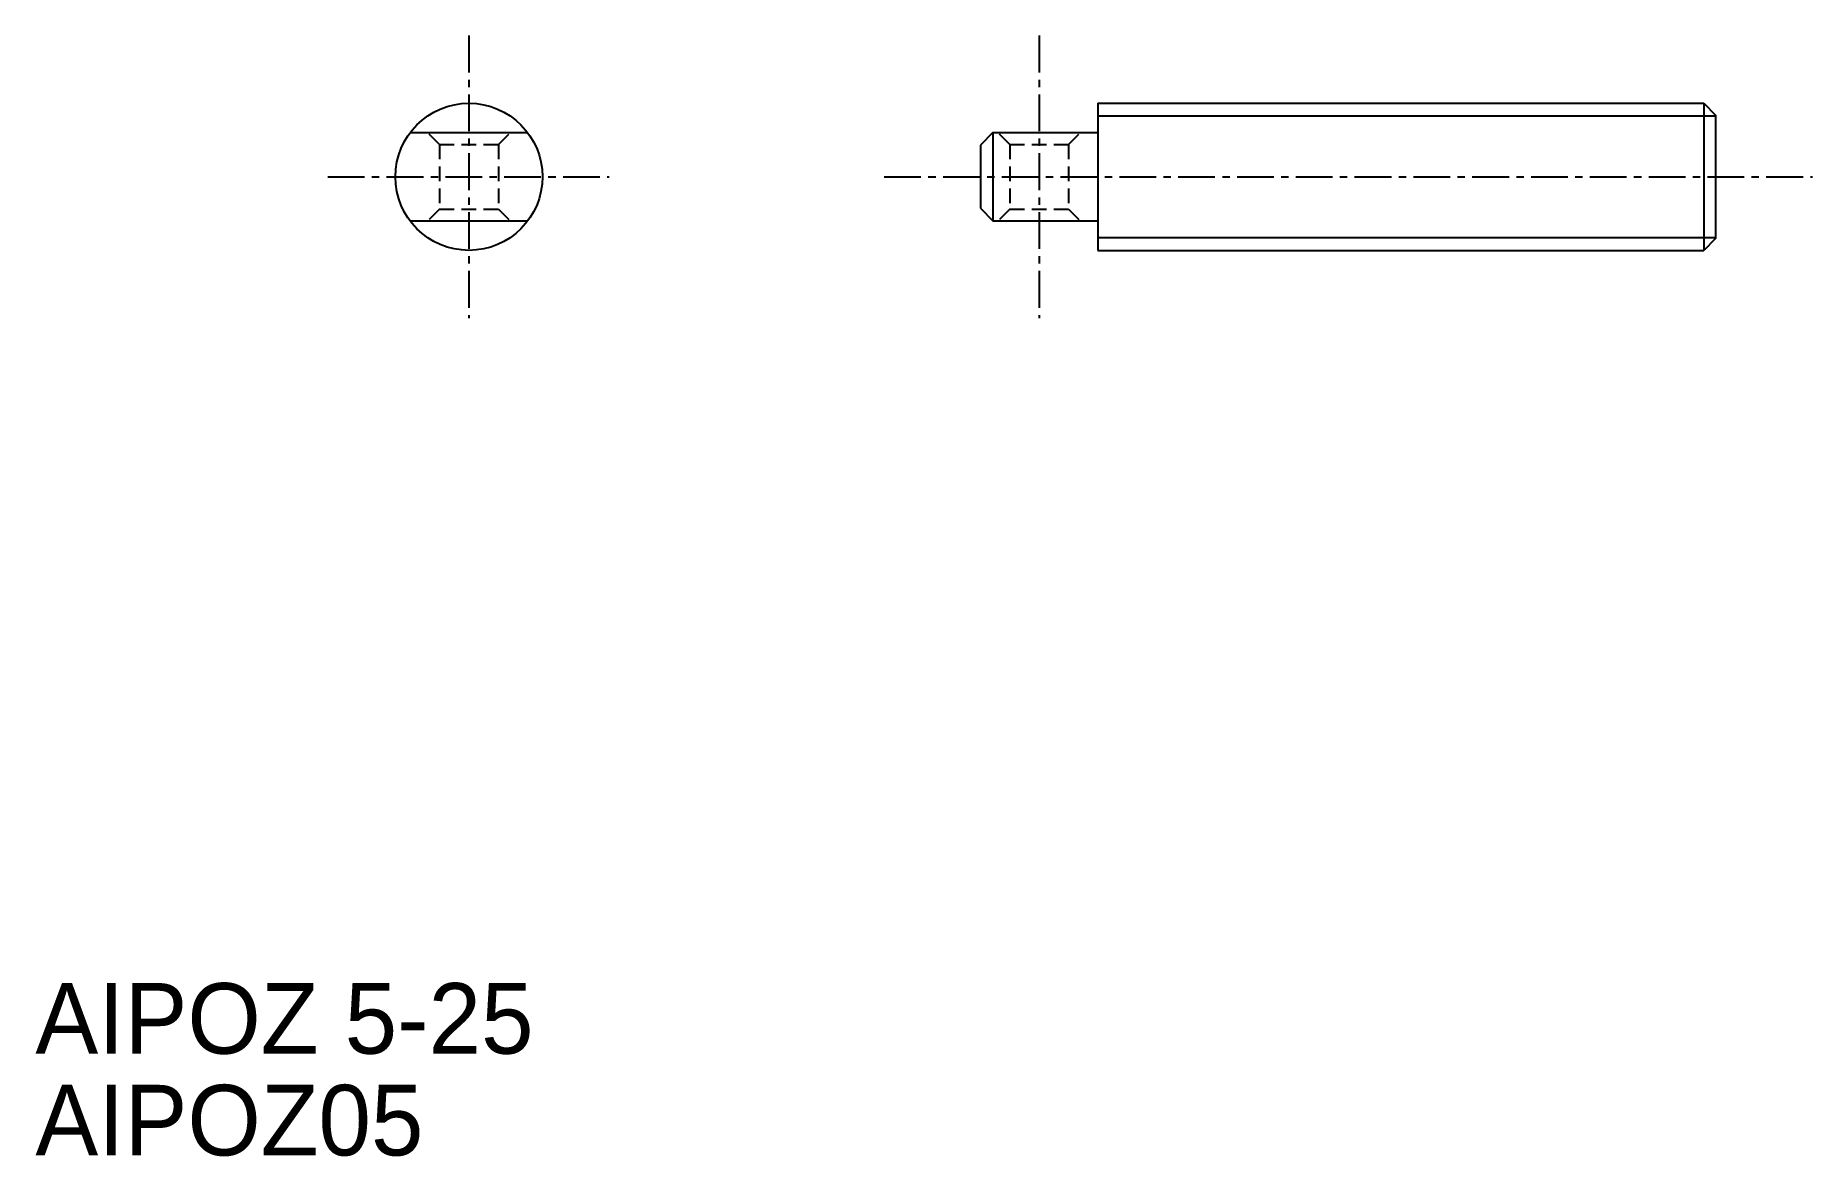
# Model space of a CAD drawing. Extents: x 58.2 to 118.7, y 102.6 to 140.7.
import ezdxf

# ---------------------------------------------------------------- set-up
doc = ezdxf.new("R2010")
doc.units = 0
doc.linetypes.add('CENTER', pattern=[2, 1.25, -0.25, 0.25, -0.25])
doc.linetypes.add('DASHED', pattern=[0.75, 0.5, -0.25])
doc.layers.get('0').update_dxf_attribs({"linetype": 'CONTINUOUS'})
doc.layers.add('CENTER', color=1, linetype='CENTER')

msp = doc.modelspace()

# ---------------------------------------------------------------- linework, layer by layer
at = {"color": 7, "linetype": 'CONTINUOUS'}
for p, q in [((94.377, 138.356), (114.977, 138.356)), ((94.377, 138.356), (94.377, 133.356)), ((114.977, 138.356), (115.377, 137.956)), ((114.977, 138.356), (114.977, 133.356)), ((115.377, 137.956), (115.377, 133.756)), ((70.983, 137.356), (74.983, 137.356)), ((90.806, 137.356), (90.377, 136.928)), ((90.806, 137.356), (90.806, 134.356)), ((90.806, 137.356), (94.377, 137.356)), ((90.377, 136.928), (90.377, 134.785)), ((90.377, 134.785), (90.806, 134.356)), ((70.983, 134.356), (74.983, 134.356)), ((90.806, 134.356), (94.377, 134.356)), ((115.377, 133.756), (114.977, 133.356)), ((94.377, 133.356), (114.977, 133.356))]:
    msp.add_line(p, q, dxfattribs=at)
at = {"color": 3, "linetype": 'CONTINUOUS'}
for p, q in [((94.377, 137.923), (115.377, 137.923)), ((94.377, 133.789), (115.377, 133.789))]:
    msp.add_line(p, q, dxfattribs=at)
at = {"color": 3, "linetype": 'DASHED'}
for p, q in [((71.983, 136.956), (71.583, 137.356)), ((73.983, 136.956), (74.383, 137.356)), ((91.377, 136.956), (90.977, 137.356)), ((93.377, 136.956), (93.777, 137.356)), ((71.983, 136.956), (71.983, 134.756)), ((71.983, 136.956), (73.983, 136.956)), ((73.983, 136.956), (73.983, 134.756)), ((91.377, 136.956), (93.377, 136.956)), ((91.377, 136.956), (91.377, 134.756)), ((93.377, 136.956), (93.377, 134.756)), ((71.983, 134.756), (71.583, 134.356)), ((71.983, 134.756), (73.983, 134.756)), ((73.983, 134.756), (74.383, 134.356)), ((91.377, 134.756), (90.977, 134.356)), ((91.377, 134.756), (93.377, 134.756)), ((93.377, 134.756), (93.777, 134.356))]:
    msp.add_line(p, q, dxfattribs=at)
at = {"color": 7, "linetype": 'CONTINUOUS'}
msp.add_circle((72.983, 135.856), 2.5, dxfattribs=at)
at = {"layer": 'CENTER', "color": 1, "linetype": 'CENTER'}
for p, q in [((72.983, 140.656), (72.983, 131.056)), ((92.377, 140.656), (92.377, 131.056)), ((68.183, 135.856), (77.747, 135.856)), ((87.107, 135.856), (118.677, 135.856))]:
    msp.add_line(p, q, dxfattribs=at)

# ---------------------------------------------------------------- texts
for s, p in [('AIPOZ 5-25', (58.236, 106.053)), ('AIPOZ05', (58.236, 102.595))]:
    msp.add_text(s, height=2.4).set_placement(p)

doc.saveas('drawing.dxf')
